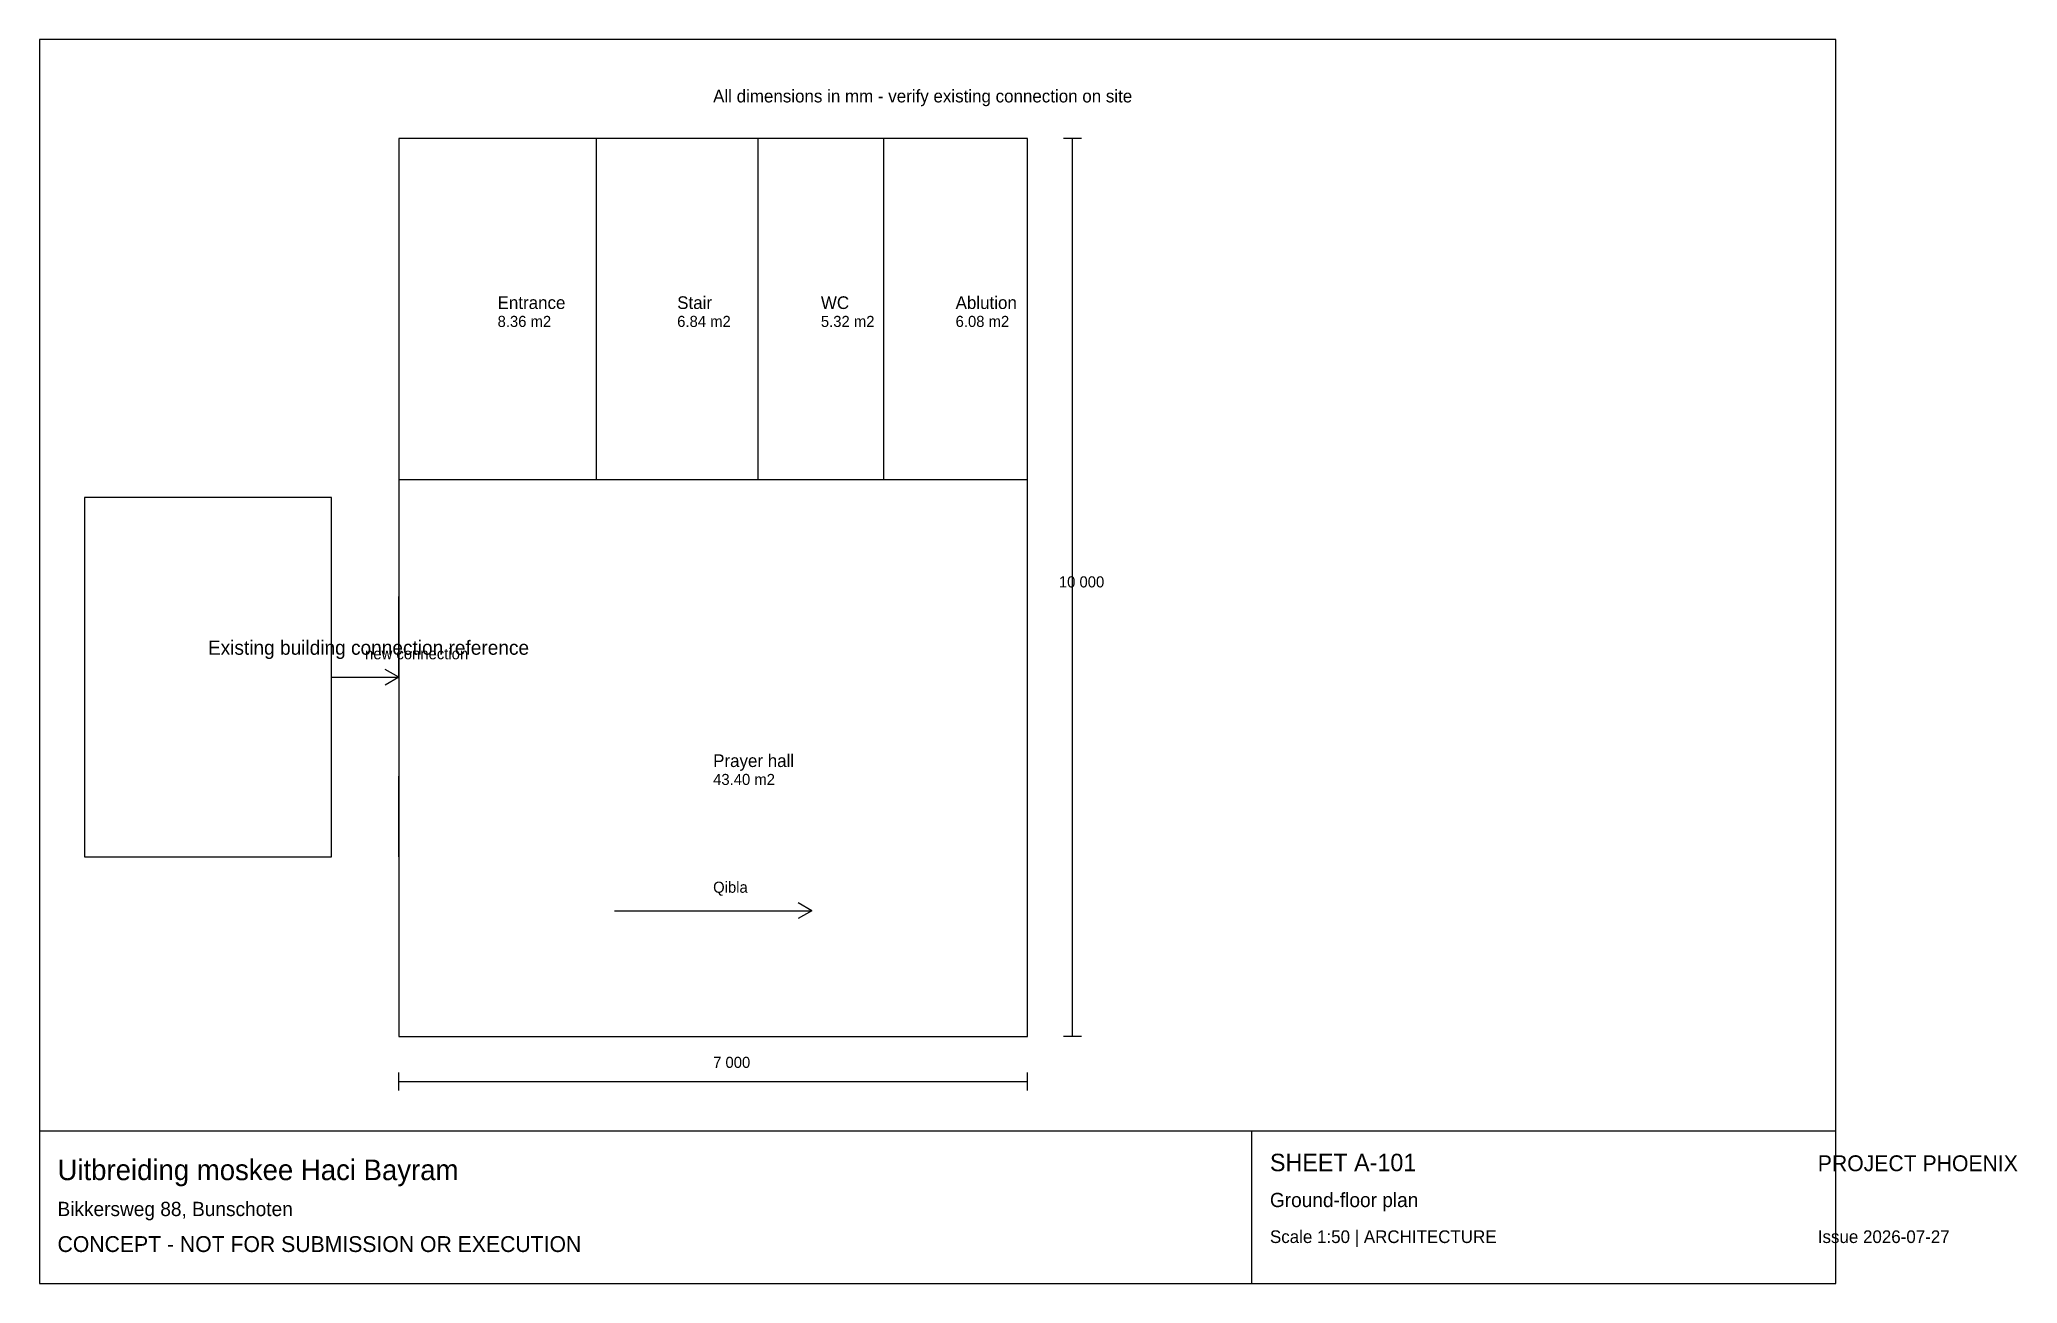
# Model space of a CAD drawing. Extents: x 10 to 450, y 10 to 287.
import ezdxf

# ---------------------------------------------------------------- set-up
doc = ezdxf.new("R2010")
doc.units = 0

msp = doc.modelspace()

# ---------------------------------------------------------------- linework, layer by layer
at = {"layer": 'PHOENIX'}
for p, q in [((410, 287), (10, 287)), ((10, 287), (10, 10)), ((410, 10), (410, 287)), ((230, 265), (90, 265)), ((90, 265), (90, 65)), ((134, 189), (134, 265)), ((170, 189), (170, 265)), ((198, 189), (198, 265)), ((230, 65), (230, 265)), ((242, 265), (238, 265)), ((240, 65), (240, 265)), ((75, 185), (20, 185)), ((20, 185), (20, 105)), ((75, 105), (75, 185)), ((90, 189), (230, 189)), ((90, 145), (90, 163)), ((90, 145), (86.969, 146.75)), ((75, 145), (90, 145)), ((90, 145), (86.969, 143.25)), ((90, 105), (90, 123)), ((230, 85), (230, 109)), ((20, 105), (75, 105)), ((138, 93), (182, 93)), ((182, 93), (178.969, 94.75)), ((182, 93), (178.969, 91.25)), ((90, 65), (230, 65)), ((106, 65), (130, 65)), ((110, 65), (128, 65)), ((150, 65), (168, 65)), ((190, 65), (208, 65)), ((242, 65), (238, 65)), ((90, 53), (90, 57)), ((90, 55), (230, 55)), ((230, 53), (230, 57)), ((10, 44), (410, 44)), ((280, 10), (280, 44)), ((10, 10), (410, 10))]:
    msp.add_line(p, q, dxfattribs=at)

# ---------------------------------------------------------------- texts
at = {"layer": 'PHOENIX-TEXT'}
for s, height, p in [('All dimensions in mm - verify existing connection on site', 2.822, (160, 273)), ('Entrance', 2.822, (112, 227)), ('Stair', 2.822, (152, 227)), ('WC', 2.822, (184, 227)), ('Ablution', 2.822, (214, 227)), ('8.36 m2', 2.469, (112, 223)), ('6.84 m2', 2.469, (152, 223)), ('5.32 m2', 2.469, (184, 223)), ('6.08 m2', 2.469, (214, 223)), ('10 000', 2.469, (237, 165)), ('Existing building connection reference', 3.175, (47.5, 150)), ('new connection', 2.469, (82.5, 149)), ('Prayer hall', 2.822, (160, 125)), ('43.40 m2', 2.469, (160, 121)), ('Qibla', 2.469, (160, 97)), ('7 000', 2.469, (160, 58)), ('Uitbreiding moskee Haci Bayram', 4.586, (14, 33)), ('SHEET A-101', 3.881, (284, 35)), ('PROJECT PHOENIX', 3.528, (406, 35)), ('Bikkersweg 88, Bunschoten', 3.175, (14, 25)), ('Ground-floor plan', 3.175, (284, 27)), ('CONCEPT - NOT FOR SUBMISSION OR EXECUTION', 3.528, (14, 17)), ('Scale 1:50 | ARCHITECTURE', 2.822, (284, 19)), ('Issue 2026-07-27', 2.822, (406, 19))]:
    msp.add_text(s, height=height, dxfattribs=at).set_placement(p)

doc.saveas('drawing.dxf')
